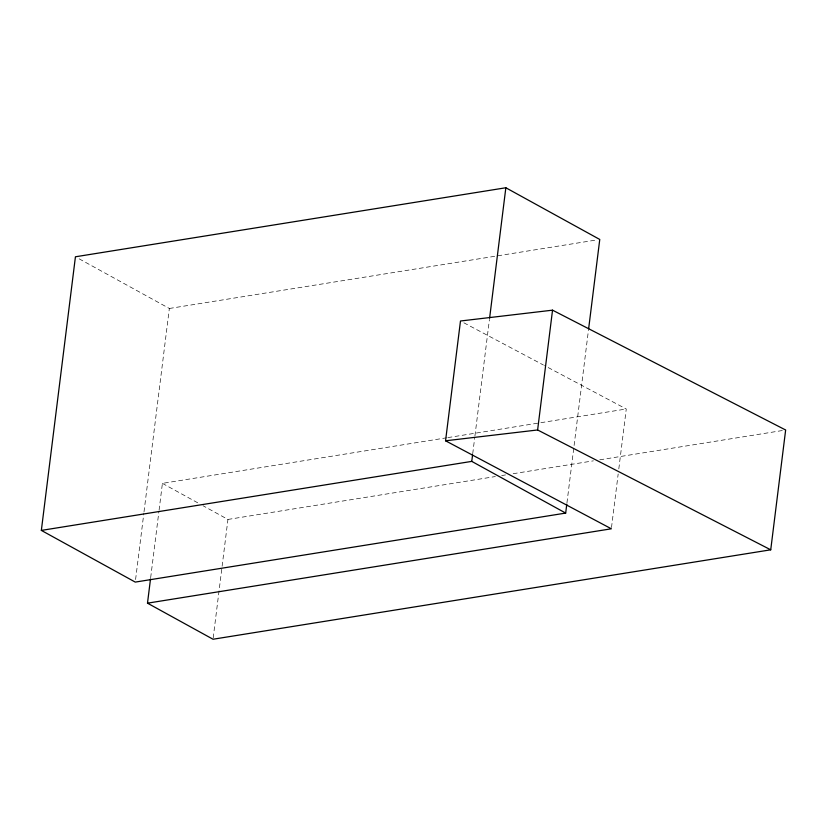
<?xml version="1.0" encoding="UTF-8"?>
<svg xmlns="http://www.w3.org/2000/svg" width="827" height="827" viewBox="0 0 827 827"><rect width="100%" height="100%" fill="white"/><g stroke="black" fill="none" stroke-linecap="round" stroke-linejoin="round"><path stroke-width="0.62" stroke-dasharray="4.13 3.1" d="M135.587 579.541L143.867 513.05M144.022 511.768L169.349 308.471L78.823 258.644M150.669 577.68L158.918 511.406M159.084 510.135L162.412 483.371L446.59 437.803M213.18 637.958L227.942 519.439L203.091 505.762M472.724 453.713L474.791 437.09M474.946 435.819L489.439 319.46M566.95 502.847L588.452 330.242M611.504 527.512L618.172 473.985M618.813 468.888L626.266 408.993L544.507 365.596M169.349 308.471L597.218 239.861M447.862 437.597L539.617 422.886M540.889 422.68L626.266 408.993M227.942 519.439L495.342 476.559M501.7 475.546L505.524 474.925M513.164 473.706L593.383 460.846M599.751 459.822L785.65 430.009M463.885 322.809L543.38 364.996M162.412 483.371L198.573 503.271"/><path stroke-width="1.24" d="M566.795 504.129L565.678 513.081L135.266 582.094L41.35 530.407L75.433 256.784L505.845 187.76L599.761 239.458L588.617 328.96M147.495 603.172L611.349 528.794L445.557 440.791L460.484 321L552.539 310.166L785.65 430.009L770.733 549.81L213.025 639.24L147.495 603.172L150.504 578.952M565.678 513.081L471.762 461.383L472.558 454.995M489.605 318.178L505.845 187.76M770.733 549.81L537.622 429.968L552.539 310.166M41.35 530.407L471.762 461.383M445.557 440.791L537.622 429.968"/></g></svg>
